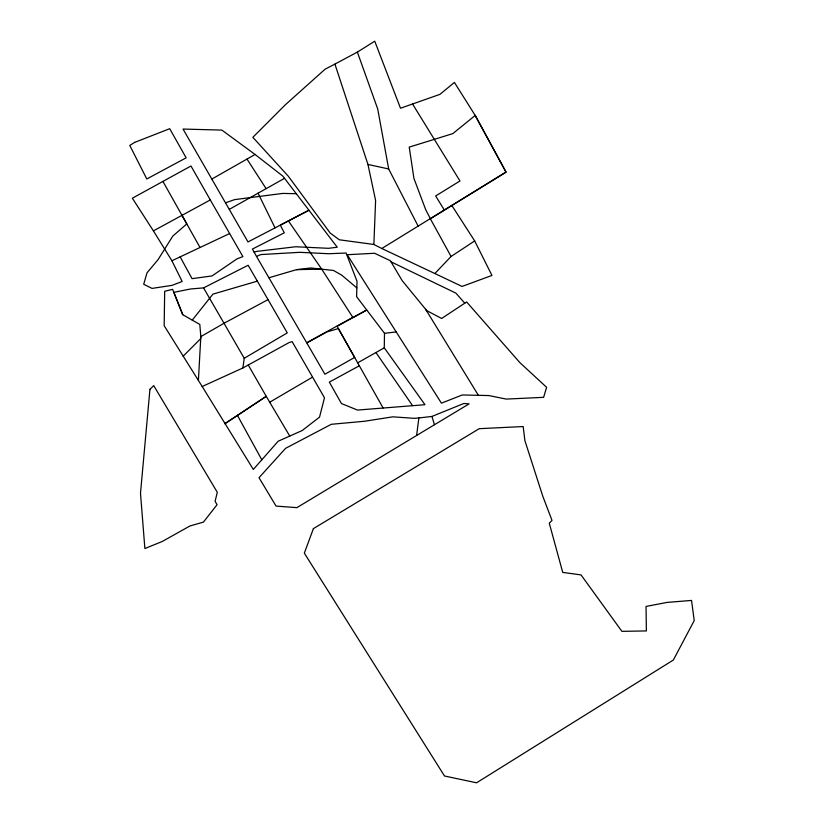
<?xml version="1.0" encoding="UTF-8"?>
<svg xmlns="http://www.w3.org/2000/svg" width="824" height="824" viewBox="0 0 824 824"><rect width="100%" height="100%" fill="white"/><g stroke="black" fill="none" stroke-linecap="round" stroke-linejoin="round"><path stroke-width="1.24" d="M359.316 365.774L329.343 382.12L341.445 403.554L357.513 410.074L424.999 404.708L384.272 347.831L384.499 333.318L356.596 296.65L357.019 281.283L346.111 253.02L328.673 253.73L299.771 252.319L260.796 254.575L256.511 256.439L252.412 249.064L284.29 232.832L280.304 225.148L308.949 210.244L337.243 247.221L328.539 248.312L295.61 246.757L256.264 251.454L254.163 252.268M373.869 244.47L375.61 200.51L367.957 164.45L334.915 64.107L357.369 52.087L374.745 41.2L400.495 108.232L439.913 94.369L454.426 82.431L475.108 115.309L505.967 172.041L381.8 248.508L373.869 244.47L339.334 239.794L330.177 233.027L288.328 176.233L252.855 137.32L285.3 104.813L325.15 69.144L334.915 64.107M198.399 380.482L200.819 336.614L199.82 324.45L182.732 314.686L173.833 292.355L190.55 288.977L203.569 287.895L248.158 265.246L287.277 332.875L244.234 358.275L242.884 367.968L202.189 386.507L164.172 325.717L164.676 291.263L172.649 289.348L182.732 314.686M416.604 435.443L418.88 417.943L431.951 416.439L463.861 403.472L469.083 403.873L296.887 507.646L276.061 506.08L259.014 477.704L285.578 448.328L331.31 424.298L364.527 421.26L392.842 416.831L414.338 418.334L418.88 417.943M192.26 320.124L212.922 294.127L257.438 281.118M242.884 367.968L289.276 342.465L292.17 341.672L324.491 397.796L319.527 417.129L302.151 430.55L278.162 441.231L253.328 469.433L202.189 386.507M381.8 248.508L434.856 273.527L451.078 256.48L474.676 240.917L451.789 205.413M183.124 356.236L200.706 338.623L200.819 336.614L223.963 323.296L268.181 299.545M289.739 436.061L266.245 396.344L224.931 423.67L266.245 396.344L248.251 365.001M269.716 402.215L312.44 377.186M211.943 179.004L255.069 154.479L282.828 176.109L308.949 210.244L248.003 241.937L183.041 129.059L221.862 130.089L255.069 154.479M229.34 209.347L284.517 178.324M357.678 362.828L384.272 347.831M352.827 317.343L306.683 342.733L256.511 256.439M210.295 199.954L190.972 166.005L132.355 198.213L153.408 230.885L210.295 199.954L242.905 256.594L236.941 258.911L212.036 275.937L192.043 278.656L180.168 256.882M153.408 230.885L171.907 260.755L229.608 233.563M225.57 202.786L234.624 199.624L282.766 193.413L296.3 193.712M268.933 277.76L296.568 269.644L310.782 267.965L333.524 270.468L341.795 275.216L356.833 287.895M384.499 333.318L396.2 331.928M296.568 269.644L321.731 269.17L352.981 317.58L366.721 310.03L337.119 326.314L383.067 407.932M478.384 395.324L462.305 394.964L441.417 403.152L347.192 254.719L374.59 253.267L390.38 260.745L402.225 280.706L425.637 309.278L478.384 395.324L488.879 395.572L506.245 399.084L543.613 397.333L546.621 387.321L519.882 362.642L466.631 301.965L441.643 318.466L426.317 310.411L425.637 309.278M367.957 164.45L388.681 168.972L418.139 226.126M434.856 273.527L462.058 286.443L491.949 275.443L474.676 240.917M390.998 261.805L455.888 293.138L464.777 303.191M266.121 188.655L246.994 159.073M288.41 220.925L321.731 269.17M375.929 352.528L412.567 405.655M412.546 103.999L459.977 180.981L435.659 195.958L444.311 210.017M244.234 358.275L203.569 287.895M181.96 215.311L186.801 223.912L172.793 236.086L158.033 259.684L147.012 272.826L143.706 284.28L152.028 288.4L171.979 285.372L182.166 281.478L171.907 260.755M162.925 181.414L200.036 247.499M430.283 218.659L451.078 256.48M237.446 415.378L261.795 459.802M258.036 193.197L275.031 227.857M357.369 52.087L377.722 109.015L388.681 168.972M431.951 416.439L434.423 424.721M149.937 389.371L140.492 493.246L144.88 548.526L162.225 541.492L189.901 526L203.435 522.107L217.052 504.741L215.105 501.28L217.299 492.319L153.717 385.601L149.937 389.371M313.408 528.617L304.334 553.151L444.497 775.992L476.571 782.8L673.352 660.024L694.22 620.575L691.552 600.428L667.028 602.416L646.037 606.443L646.376 630.926L621.904 631.349L581.033 574.905L562.74 572.412L549.268 523.178L552.018 520.449L542.8 496.264L524.898 440.644L523.168 426.544L479.238 428.676L313.408 528.617M475.221 115.432L452.788 133.632L409.229 147.115L413.936 178.437L425.689 209.657L430.396 218.782L506.08 172.175L475.221 115.432M134.631 142.398L129.78 145.426L146.796 178.973L186.142 157.827L169.713 128.698L134.631 142.398M354.65 357.431L324.903 374.23L306.827 342.969L327.035 331.835L338.386 328.611L354.65 357.431"/></g></svg>
